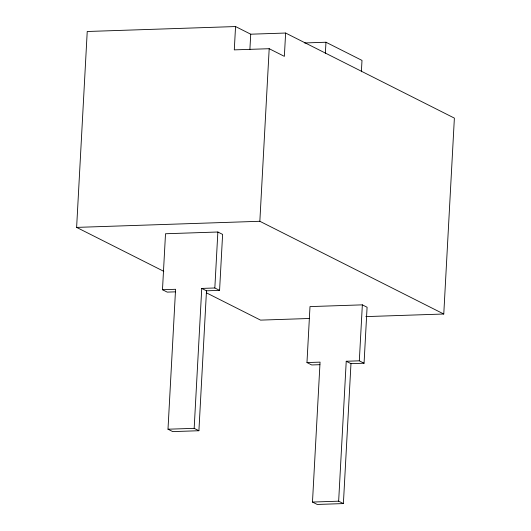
<?xml version="1.0" encoding="UTF-8"?>
<svg xmlns="http://www.w3.org/2000/svg" width="531" height="531" viewBox="0 0 531 531"><rect width="100%" height="100%" fill="white"/><g stroke="black" fill="none" stroke-linecap="round" stroke-linejoin="round"><path stroke-width="0.8" d="M163.78 271.334L76.623 227.394L87.23 31.495L235.552 26.55L250.725 34.196L285.625 33.035L454.377 118.114L443.77 314.013L365.839 316.609M175.403 291.844L167.225 292.116L162.486 289.727L165.513 233.753L217.863 232.007L222.608 234.397L219.575 290.371L206.486 290.809L201.747 288.419L194.167 428.344L198.906 430.734L206.486 290.809M198.906 430.734L172.734 431.603L167.995 429.214L175.569 289.289L162.486 289.727M219.575 290.371L214.836 287.981L217.863 232.007M235.552 26.55L234.29 49.874L269.19 48.706L284.357 56.352L285.625 33.035M249.895 49.476L250.725 34.196M443.77 314.013L259.845 221.288L269.19 48.706M319.888 364.684L311.71 364.956L306.971 362.567L309.998 306.599L362.348 304.854L367.087 307.243L364.06 363.217L350.971 363.649L346.232 361.259L338.652 501.184L343.391 503.58L350.971 363.649M325.35 53.598L325.968 42.241L304.615 42.951M343.391 503.58L317.219 504.45L312.48 502.06L320.054 362.135L306.971 362.567M361.379 71.758L361.996 60.408L325.968 42.241M364.06 363.217L359.321 360.821L362.348 304.854M76.623 227.394L259.845 221.288M201.747 288.419L214.836 287.981M309.46 318.487L260.548 320.12L206.625 292.933M346.232 361.259L359.321 360.821M167.995 429.214L194.167 428.344M312.48 502.06L338.652 501.184"/></g></svg>
